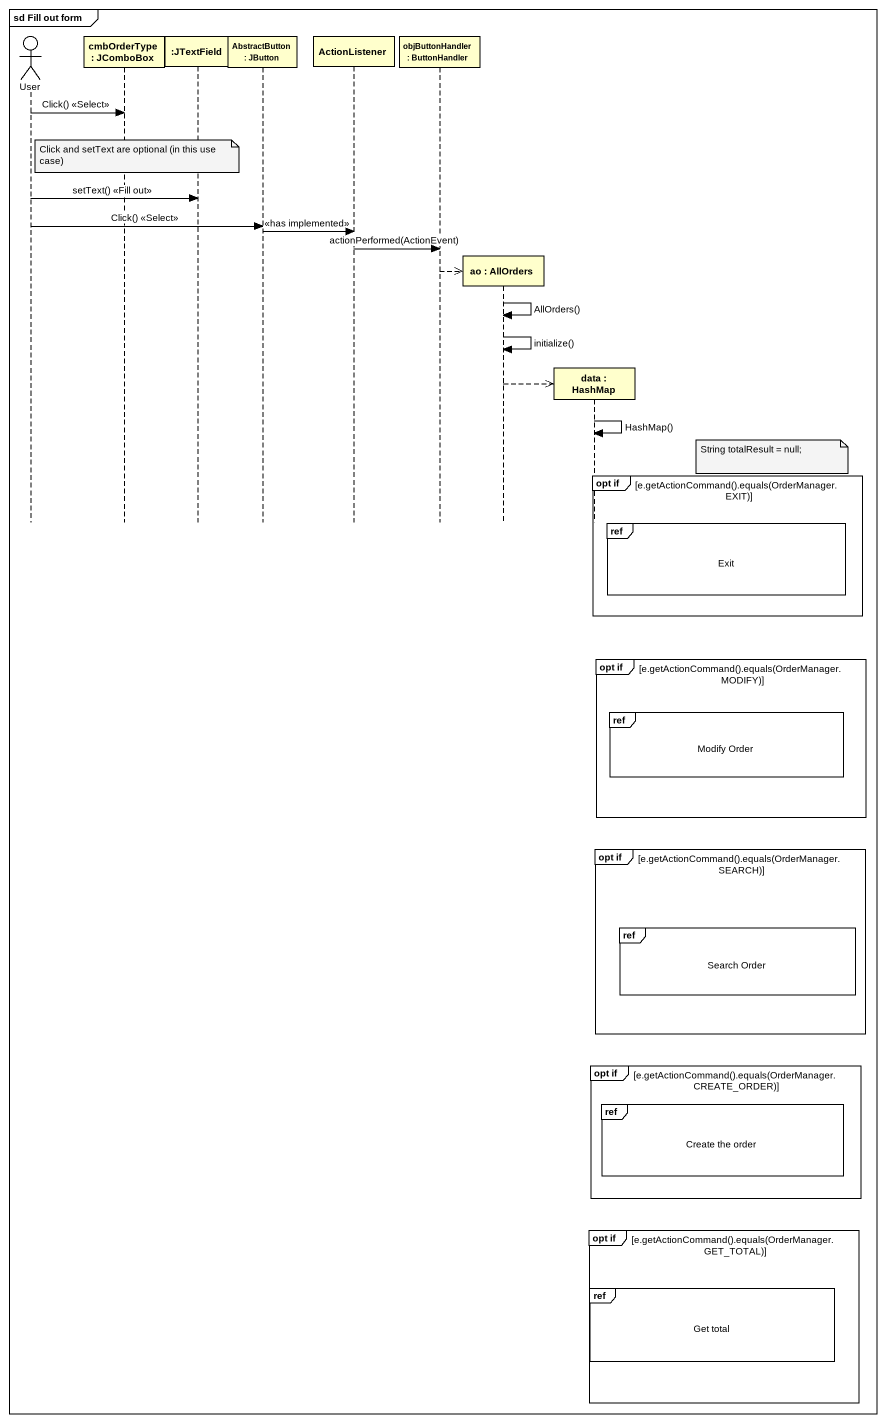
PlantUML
@startuml
mainframe sd Fill out form
hide footbox
actor User
participant "cmbOrderType : JComboBox" as cmbOrderType
participant ":JTextField" as JTextField
participant "AbstractButton : JButton" as AbstractButton
participant ActionListener
participant "objButtonHandler : ButtonHandler" as objButtonHandler
participant "ao : AllOrders" as ao
participant "data : HashMap" as data

User -> cmbOrderType : Click() <<Select>>
note over cmbOrderType : Click and setText are optional (in this use case)
User -> JTextField : setText() <<Fill out>>
User -> AbstractButton : Click() <<Select>>
AbstractButton -> ActionListener : <<has implemented>>
ActionListener -> objButtonHandler : actionPerformed(ActionEvent)
objButtonHandler -->> ao **
ao -> ao : AllOrders()
ao -> ao : initialize()
ao -->> data **
data -> data : HashMap()
note right of data : String totalResult = null;
group opt if [e.getActionCommand().equals(OrderManager.EXIT)]
  ref over data : Exit
end
group opt if [e.getActionCommand().equals(OrderManager.MODIFY)]
  ref over data : Modify Order
end
group opt if [e.getActionCommand().equals(OrderManager.SEARCH)]
  ref over data : Search Order
end
group opt if [e.getActionCommand().equals(OrderManager.CREATE_ORDER)]
  ref over data : Create the order
end
group opt if [e.getActionCommand().equals(OrderManager.GET_TOTAL)]
  ref over data : Get total
end
@enduml
